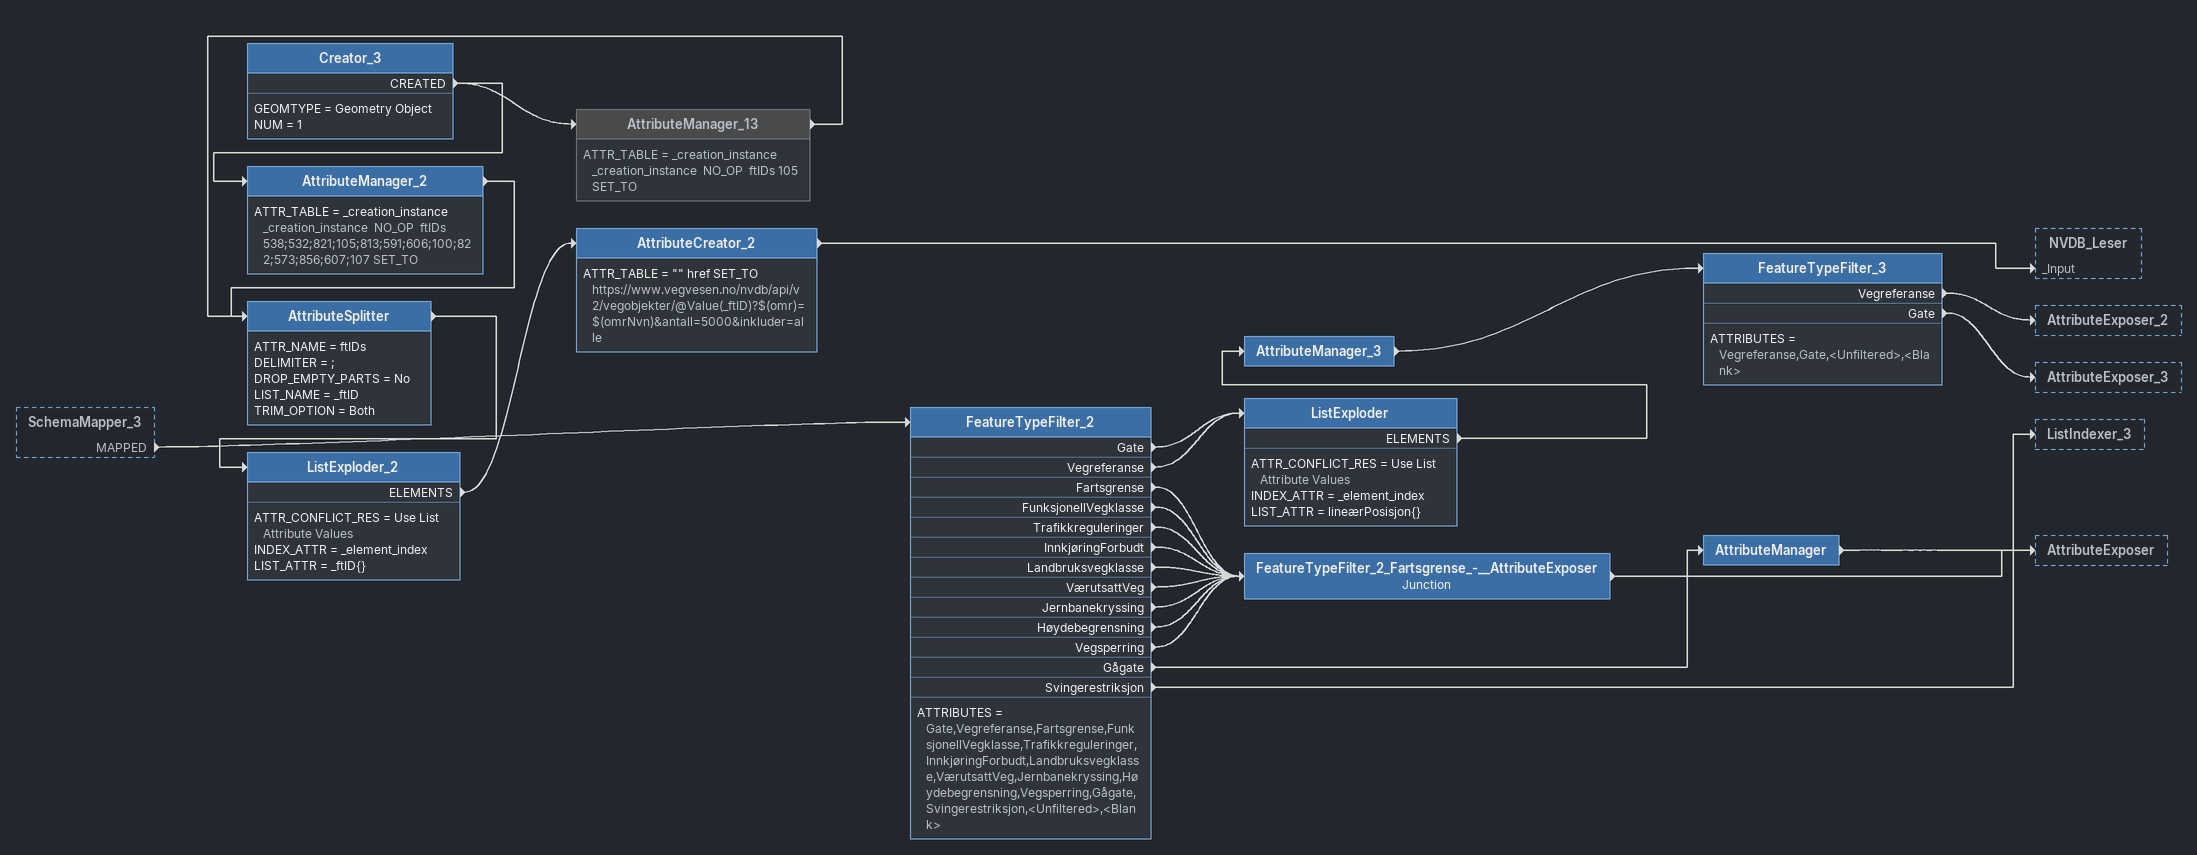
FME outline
SchemaMapper_3 [outside]
    MAPPED -> FeatureTypeFilter_2
Creator_3
    GEOMTYPE = Geometry Object
    NUM = 1
    CREATED -> AttributeManager_2
    CREATED -> AttributeManager_13
AttributeManager_13 [off]
    ATTR_TABLE = _creation_instance _creation_instance  NO_OP  ftIDs 105 SET_TO
    -> AttributeSplitter
AttributeManager_2
    ATTR_TABLE = _creation_instance _creation_instance  NO_OP  ftIDs 538;532;821;105;813;591;606;100;822;573;856;607;107 SET_TO
    -> AttributeSplitter
AttributeSplitter
    ATTR_NAME = ftIDs
    DELIMITER = ;
    DROP_EMPTY_PARTS = No
    LIST_NAME = _ftID
    TRIM_OPTION = Both
    -> ListExploder_2
ListExploder_2
    ATTR_CONFLICT_RES = Use List Attribute Values
    INDEX_ATTR = _element_index
    LIST_ATTR = _ftID{}
    ELEMENTS -> AttributeCreator_2
AttributeCreator_2
    ATTR_TABLE = "" href SET_TO https://www.vegvesen.no/nvdb/api/v2/vegobjekter/@Value(_ftID)?$(omr)=$(omrNvn)&antall=5000&inkluder=alle
    -> NVDB_Leser [_Input]
FeatureTypeFilter_2
    ATTRIBUTES = Gate,Vegreferanse,Fartsgrense,FunksjonellVegklasse,Trafikkreguleringer,InnkjøringForbudt,Landbruksvegklasse,VærutsattVeg,Jernbanekryssing,Høydebegrensning,Vegsperring,Gågate,Svingerestriksjon,<Unfiltered>,<Blank>
    Gate -> ListExploder
    Vegreferanse -> ListExploder
    Fartsgrense -> FeatureTypeFilter_2_Fartsgrense_-__AttributeExposer
    FunksjonellVegklasse -> FeatureTypeFilter_2_Fartsgrense_-__AttributeExposer
    Trafikkreguleringer -> FeatureTypeFilter_2_Fartsgrense_-__AttributeExposer
    InnkjøringForbudt -> FeatureTypeFilter_2_Fartsgrense_-__AttributeExposer
    Landbruksvegklasse -> FeatureTypeFilter_2_Fartsgrense_-__AttributeExposer
    VærutsattVeg -> FeatureTypeFilter_2_Fartsgrense_-__AttributeExposer
    Jernbanekryssing -> FeatureTypeFilter_2_Fartsgrense_-__AttributeExposer
    Høydebegrensning -> FeatureTypeFilter_2_Fartsgrense_-__AttributeExposer
    Vegsperring -> FeatureTypeFilter_2_Fartsgrense_-__AttributeExposer
    Gågate -> AttributeManager
    Svingerestriksjon -> ListIndexer_3
ListExploder
    ATTR_CONFLICT_RES = Use List Attribute Values
    INDEX_ATTR = _element_index
    LIST_ATTR = lineærPosisjon{}
    ELEMENTS -> AttributeManager_3
AttributeManager_3
    -> FeatureTypeFilter_3
FeatureTypeFilter_3
    ATTRIBUTES = Vegreferanse,Gate,<Unfiltered>,<Blank>
    Vegreferanse -> AttributeExposer_2
    Gate -> AttributeExposer_3
FeatureTypeFilter_2_Fartsgrense_-__AttributeExposer: Junction
    -> AttributeExposer
AttributeManager
    -> AttributeExposer
